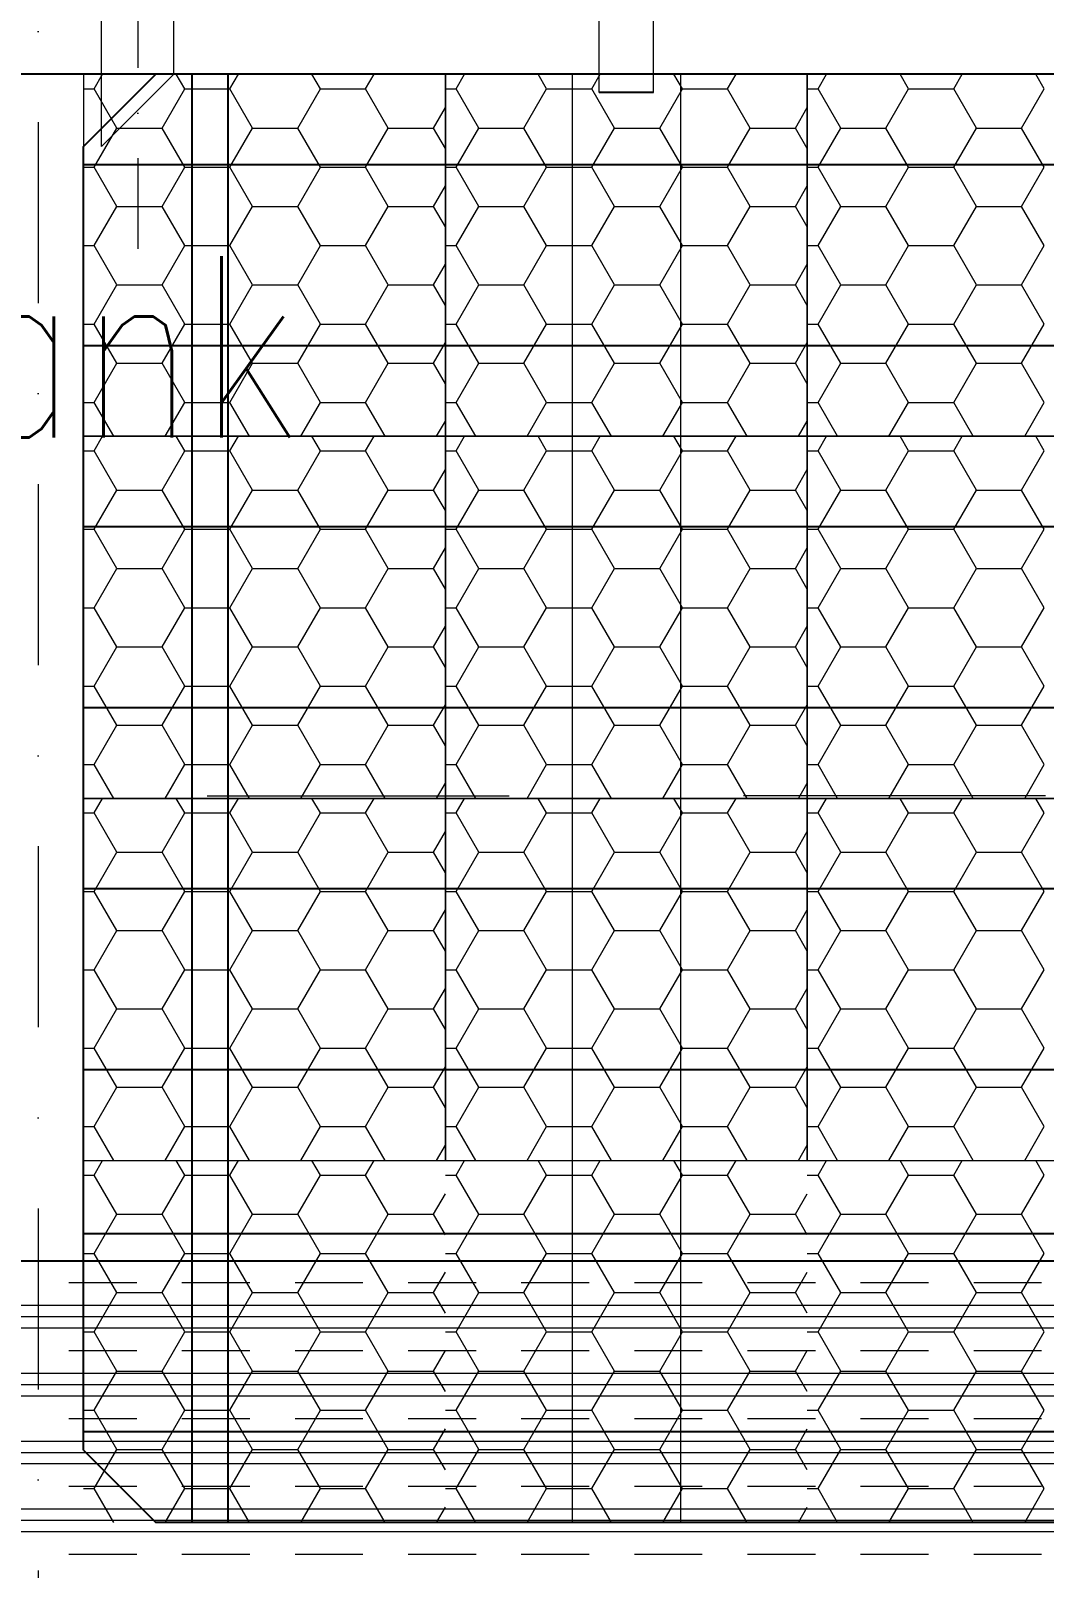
# Model space of a CAD drawing. Extents: x 838828 to 1489448, y 610351 to 848160.
# Drawn here: x 969502 to 972302, y 726034 to 730281 of the extents above; entities that cross this region are included whole.
import ezdxf

# ---------------------------------------------------------------- set-up
doc = ezdxf.new("R2010")
doc.units = 0
doc.header["$LTSCALE"] = 1000
doc.header["$MEASUREMENT"] = 0
doc.linetypes.add('DASHDOT', pattern=[1, 0.5, -0.25, 0, -0.25])
doc.layers.get('0').update_dxf_attribs({"linetype": 'CONTINUOUS', "lineweight": 13})
doc.layers.add('HATCH', color=8, linetype='CONTINUOUS', lineweight=13)
doc.layers.add('标注', color=8, linetype='CONTINUOUS', lineweight=13)
doc.layers.add('水构筑物', color=7, linetype='CONTINUOUS')
doc.styles.get("Standard").update_dxf_attribs({"font": 'ROMANS.SHX', "width": 1.2, "bigfont": 'gbcbig.shx'})

msp = doc.modelspace()

# ---------------------------------------------------------------- linework, layer by layer
at = {"layer": 'HATCH'}
for p, q in [((970647.4, 730160.8), (969647.4, 730160.8)), ((969647.4, 730160.8), (969647.4, 729160.8)), ((969647.4, 730120.4), (969677.2, 730120.4)), ((969677.2, 730120.4), (969700.5, 730160.8)), ((969739.7, 730012.1), (969677.2, 730120.4)), ((969864.7, 730012.2), (969927.2, 730120.4)), ((969927.2, 730120.4), (969903.9, 730160.8)), ((969927.2, 730120.4), (970052.2, 730120.4)), ((970052.2, 730120.4), (970075.5, 730160.8)), ((970114.7, 730012.1), (970052.2, 730120.4)), ((970239.7, 730012.2), (970302.2, 730120.4)), ((970302.2, 730120.4), (970278.9, 730160.8)), ((970302.2, 730120.4), (970427.2, 730120.4)), ((970427.2, 730120.4), (970450.5, 730160.8)), ((970489.7, 730012.1), (970427.2, 730120.4)), ((971647.4, 730160.8), (970647.4, 730160.8)), ((970647.4, 730160.8), (970647.4, 729160.8)), ((970647.4, 729160.8), (970647.4, 730160.8)), ((970647.4, 730120.4), (970677.2, 730120.4)), ((970677.2, 730120.4), (970700.5, 730160.8)), ((970739.7, 730012.1), (970677.2, 730120.4)), ((970864.7, 730012.2), (970927.2, 730120.4)), ((970927.2, 730120.4), (970903.9, 730160.8)), ((970927.2, 730120.4), (971052.2, 730120.4)), ((971052.2, 730120.4), (971075.5, 730160.8)), ((971114.7, 730012.1), (971052.2, 730120.4)), ((971239.7, 730012.2), (971302.2, 730120.4)), ((971302.2, 730120.4), (971278.9, 730160.8)), ((971302.2, 730120.4), (971427.2, 730120.4)), ((971427.2, 730120.4), (971450.5, 730160.8)), ((971489.7, 730012.1), (971427.2, 730120.4)), ((972647.4, 730160.8), (971647.4, 730160.8)), ((971647.4, 730160.8), (971647.4, 729160.8)), ((971647.4, 729160.8), (971647.4, 730160.8)), ((971647.4, 730120.4), (971677.2, 730120.4)), ((971677.2, 730120.4), (971700.5, 730160.8)), ((971739.7, 730012.1), (971677.2, 730120.4)), ((971864.7, 730012.2), (971927.2, 730120.4)), ((971927.2, 730120.4), (971903.9, 730160.8)), ((971927.2, 730120.4), (972052.2, 730120.4)), ((972052.2, 730120.4), (972075.5, 730160.8)), ((972114.7, 730012.1), (972052.2, 730120.4)), ((972239.7, 730012.2), (972302.2, 730120.4)), ((972302.2, 730120.4), (972278.9, 730160.8)), ((970614.7, 730012.2), (970647.4, 730068.9)), ((971614.7, 730012.2), (971647.4, 730068.9)), ((969677.2, 729903.9), (969739.7, 730012.2)), ((969739.7, 730012.1), (969864.7, 730012.1)), ((969927.2, 729903.9), (969864.7, 730012.1)), ((970052.2, 729903.9), (970114.7, 730012.2)), ((970114.7, 730012.1), (970239.7, 730012.1)), ((970302.2, 729903.9), (970239.7, 730012.1)), ((970427.2, 729903.9), (970489.7, 730012.2)), ((970489.7, 730012.1), (970614.7, 730012.1)), ((970647.4, 729955.4), (970614.7, 730012.1)), ((970677.2, 729903.9), (970739.7, 730012.2)), ((970739.7, 730012.1), (970864.7, 730012.1)), ((970927.2, 729903.9), (970864.7, 730012.1)), ((971052.2, 729903.9), (971114.7, 730012.2)), ((971114.7, 730012.1), (971239.7, 730012.1)), ((971302.2, 729903.9), (971239.7, 730012.1)), ((971427.2, 729903.9), (971489.7, 730012.2)), ((971489.7, 730012.1), (971614.7, 730012.1)), ((971647.4, 729955.4), (971614.7, 730012.1)), ((971677.2, 729903.9), (971739.7, 730012.2)), ((971739.7, 730012.1), (971864.7, 730012.1)), ((971927.2, 729903.9), (971864.7, 730012.1)), ((972052.2, 729903.9), (972114.7, 730012.2)), ((972114.7, 730012.1), (972239.7, 730012.1)), ((972302.2, 729903.9), (972239.7, 730012.1)), ((969647.4, 729903.9), (969677.2, 729903.9)), ((969739.7, 729795.6), (969677.2, 729903.9)), ((969864.7, 729795.6), (969927.2, 729903.9)), ((969927.2, 729903.9), (970052.2, 729903.9)), ((970114.7, 729795.6), (970052.2, 729903.9)), ((970239.7, 729795.6), (970302.2, 729903.9)), ((970302.2, 729903.9), (970427.2, 729903.9)), ((970489.7, 729795.6), (970427.2, 729903.9)), ((970647.4, 729903.9), (970677.2, 729903.9)), ((970739.7, 729795.6), (970677.2, 729903.9)), ((970864.7, 729795.6), (970927.2, 729903.9)), ((970927.2, 729903.9), (971052.2, 729903.9)), ((971114.7, 729795.6), (971052.2, 729903.9)), ((971239.7, 729795.6), (971302.2, 729903.9)), ((971302.2, 729903.9), (971427.2, 729903.9)), ((971489.7, 729795.6), (971427.2, 729903.9)), ((971647.4, 729903.9), (971677.2, 729903.9)), ((971739.7, 729795.6), (971677.2, 729903.9)), ((971864.7, 729795.6), (971927.2, 729903.9)), ((971927.2, 729903.9), (972052.2, 729903.9)), ((972114.7, 729795.6), (972052.2, 729903.9)), ((972239.7, 729795.6), (972302.2, 729903.9)), ((970614.7, 729795.6), (970647.4, 729852.4)), ((971614.7, 729795.6), (971647.4, 729852.4)), ((969677.2, 729687.4), (969739.7, 729795.6)), ((969739.7, 729795.6), (969864.7, 729795.6)), ((969927.2, 729687.4), (969864.7, 729795.6)), ((970052.2, 729687.4), (970114.7, 729795.6)), ((970114.7, 729795.6), (970239.7, 729795.6)), ((970302.2, 729687.4), (970239.7, 729795.6)), ((970427.2, 729687.4), (970489.7, 729795.6)), ((970489.7, 729795.6), (970614.7, 729795.6)), ((970647.4, 729738.9), (970614.7, 729795.6)), ((970677.2, 729687.4), (970739.7, 729795.6)), ((970739.7, 729795.6), (970864.7, 729795.6)), ((970927.2, 729687.4), (970864.7, 729795.6)), ((971052.2, 729687.4), (971114.7, 729795.6)), ((971114.7, 729795.6), (971239.7, 729795.6)), ((971302.2, 729687.4), (971239.7, 729795.6)), ((971427.2, 729687.4), (971489.7, 729795.6)), ((971489.7, 729795.6), (971614.7, 729795.6)), ((971647.4, 729738.9), (971614.7, 729795.6)), ((971677.2, 729687.4), (971739.7, 729795.6)), ((971739.7, 729795.6), (971864.7, 729795.6)), ((971927.2, 729687.4), (971864.7, 729795.6)), ((972052.2, 729687.4), (972114.7, 729795.6)), ((972114.7, 729795.6), (972239.7, 729795.6)), ((972302.2, 729687.4), (972239.7, 729795.6)), ((969647.4, 729687.4), (969677.2, 729687.4)), ((969739.7, 729579.1), (969677.2, 729687.4)), ((969864.7, 729579.1), (969927.2, 729687.4)), ((969927.2, 729687.4), (970052.2, 729687.4)), ((970114.7, 729579.1), (970052.2, 729687.4)), ((970239.7, 729579.1), (970302.2, 729687.4)), ((970302.2, 729687.4), (970427.2, 729687.4)), ((970489.7, 729579.1), (970427.2, 729687.4)), ((970647.4, 729687.4), (970677.2, 729687.4)), ((970739.7, 729579.1), (970677.2, 729687.4)), ((970864.7, 729579.1), (970927.2, 729687.4)), ((970927.2, 729687.4), (971052.2, 729687.4)), ((971114.7, 729579.1), (971052.2, 729687.4)), ((971239.7, 729579.1), (971302.2, 729687.4)), ((971302.2, 729687.4), (971427.2, 729687.4)), ((971489.7, 729579.1), (971427.2, 729687.4)), ((971647.4, 729687.4), (971677.2, 729687.4)), ((971739.7, 729579.1), (971677.2, 729687.4)), ((971864.7, 729579.1), (971927.2, 729687.4)), ((971927.2, 729687.4), (972052.2, 729687.4)), ((972114.7, 729579.1), (972052.2, 729687.4)), ((972239.7, 729579.1), (972302.2, 729687.4)), ((970614.7, 729579.1), (970647.4, 729635.9)), ((971614.7, 729579.1), (971647.4, 729635.9)), ((969677.2, 729470.9), (969739.7, 729579.1)), ((969739.7, 729579.1), (969864.7, 729579.1)), ((969927.2, 729470.9), (969864.7, 729579.1)), ((970052.2, 729470.9), (970114.7, 729579.1)), ((970114.7, 729579.1), (970239.7, 729579.1)), ((970302.2, 729470.9), (970239.7, 729579.1)), ((970427.2, 729470.9), (970489.7, 729579.1)), ((970489.7, 729579.1), (970614.7, 729579.1)), ((970647.4, 729522.4), (970614.7, 729579.1)), ((970677.2, 729470.9), (970739.7, 729579.1)), ((970739.7, 729579.1), (970864.7, 729579.1)), ((970927.2, 729470.9), (970864.7, 729579.1)), ((971052.2, 729470.9), (971114.7, 729579.1)), ((971114.7, 729579.1), (971239.7, 729579.1)), ((971302.2, 729470.9), (971239.7, 729579.1)), ((971427.2, 729470.9), (971489.7, 729579.1)), ((971489.7, 729579.1), (971614.7, 729579.1)), ((971647.4, 729522.4), (971614.7, 729579.1)), ((971677.2, 729470.9), (971739.7, 729579.1)), ((971739.7, 729579.1), (971864.7, 729579.1)), ((971927.2, 729470.9), (971864.7, 729579.1)), ((972052.2, 729470.9), (972114.7, 729579.1)), ((972114.7, 729579.1), (972239.7, 729579.1)), ((972302.2, 729470.9), (972239.7, 729579.1)), ((969647.4, 729470.9), (969677.2, 729470.9)), ((969739.7, 729362.6), (969677.2, 729470.9)), ((969864.7, 729362.6), (969927.2, 729470.9)), ((969927.2, 729470.9), (970052.2, 729470.9)), ((970114.7, 729362.6), (970052.2, 729470.9)), ((970239.7, 729362.6), (970302.2, 729470.9)), ((970302.2, 729470.9), (970427.2, 729470.9)), ((970489.7, 729362.6), (970427.2, 729470.9)), ((970647.4, 729470.9), (970677.2, 729470.9)), ((970739.7, 729362.6), (970677.2, 729470.9)), ((970864.7, 729362.6), (970927.2, 729470.9)), ((970927.2, 729470.9), (971052.2, 729470.9)), ((971114.7, 729362.6), (971052.2, 729470.9)), ((971239.7, 729362.6), (971302.2, 729470.9)), ((971302.2, 729470.9), (971427.2, 729470.9)), ((971489.7, 729362.6), (971427.2, 729470.9)), ((971647.4, 729470.9), (971677.2, 729470.9)), ((971739.7, 729362.6), (971677.2, 729470.9)), ((971864.7, 729362.6), (971927.2, 729470.9)), ((971927.2, 729470.9), (972052.2, 729470.9)), ((972114.7, 729362.6), (972052.2, 729470.9)), ((972239.7, 729362.6), (972302.2, 729470.9)), ((970614.7, 729362.6), (970647.4, 729419.4)), ((971614.7, 729362.6), (971647.4, 729419.4)), ((969677.2, 729254.4), (969739.7, 729362.6)), ((969739.7, 729362.6), (969864.7, 729362.6)), ((969927.2, 729254.4), (969864.7, 729362.6)), ((970052.2, 729254.4), (970114.7, 729362.6)), ((970114.7, 729362.6), (970239.7, 729362.6)), ((970302.2, 729254.4), (970239.7, 729362.6)), ((970427.2, 729254.4), (970489.7, 729362.6)), ((970489.7, 729362.6), (970614.7, 729362.6)), ((970647.4, 729305.9), (970614.7, 729362.6)), ((970677.2, 729254.4), (970739.7, 729362.6)), ((970739.7, 729362.6), (970864.7, 729362.6)), ((970927.2, 729254.4), (970864.7, 729362.6)), ((971052.2, 729254.4), (971114.7, 729362.6)), ((971114.7, 729362.6), (971239.7, 729362.6)), ((971302.2, 729254.4), (971239.7, 729362.6)), ((971427.2, 729254.4), (971489.7, 729362.6)), ((971489.7, 729362.6), (971614.7, 729362.6)), ((971647.4, 729305.9), (971614.7, 729362.6)), ((971677.2, 729254.4), (971739.7, 729362.6)), ((971739.7, 729362.6), (971864.7, 729362.6)), ((971927.2, 729254.4), (971864.7, 729362.6)), ((972052.2, 729254.4), (972114.7, 729362.6)), ((972114.7, 729362.6), (972239.7, 729362.6)), ((972302.2, 729254.4), (972239.7, 729362.6)), ((969647.4, 729254.4), (969677.2, 729254.4)), ((969731.2, 729160.8), (969677.2, 729254.4)), ((969873.1, 729160.8), (969927.2, 729254.4)), ((969927.2, 729254.4), (970052.2, 729254.4)), ((970106.2, 729160.8), (970052.2, 729254.4)), ((970248.1, 729160.8), (970302.2, 729254.4)), ((970302.2, 729254.4), (970427.2, 729254.4)), ((970481.2, 729160.8), (970427.2, 729254.4)), ((970647.4, 729254.4), (970677.2, 729254.4)), ((970731.2, 729160.8), (970677.2, 729254.4)), ((970873.1, 729160.8), (970927.2, 729254.4)), ((970927.2, 729254.4), (971052.2, 729254.4)), ((971106.2, 729160.8), (971052.2, 729254.4)), ((971248.1, 729160.8), (971302.2, 729254.4)), ((971302.2, 729254.4), (971427.2, 729254.4)), ((971481.2, 729160.8), (971427.2, 729254.4)), ((971647.4, 729254.4), (971677.2, 729254.4)), ((971731.2, 729160.8), (971677.2, 729254.4)), ((971873.1, 729160.8), (971927.2, 729254.4)), ((971927.2, 729254.4), (972052.2, 729254.4)), ((972106.2, 729160.8), (972052.2, 729254.4)), ((972248.1, 729160.8), (972302.2, 729254.4)), ((970623.1, 729160.8), (970647.4, 729202.9)), ((971623.1, 729160.8), (971647.4, 729202.9)), ((970647.4, 729160.8), (969647.4, 729160.8)), ((969647.4, 729160.8), (969647.4, 728160.8)), ((969647.4, 729160.8), (970647.4, 729160.8)), ((969677.2, 729120.4), (969700.5, 729160.8)), ((969927.2, 729120.4), (969903.9, 729160.8)), ((970052.2, 729120.4), (970075.5, 729160.8)), ((970302.2, 729120.4), (970278.9, 729160.8)), ((970427.2, 729120.4), (970450.5, 729160.8)), ((971647.4, 729160.8), (970647.4, 729160.8)), ((970647.4, 729160.8), (970647.4, 728160.8)), ((970647.4, 729160.8), (971647.4, 729160.8)), ((970647.4, 728160.8), (970647.4, 729160.8)), ((970677.2, 729120.4), (970700.5, 729160.8)), ((970927.2, 729120.4), (970903.9, 729160.8)), ((971052.2, 729120.4), (971075.5, 729160.8)), ((971302.2, 729120.4), (971278.9, 729160.8)), ((971427.2, 729120.4), (971450.5, 729160.8)), ((972647.4, 729160.8), (971647.4, 729160.8)), ((971647.4, 729160.8), (971647.4, 728160.8)), ((971647.4, 729160.8), (972647.4, 729160.8)), ((971647.4, 728160.8), (971647.4, 729160.8)), ((971677.2, 729120.4), (971700.5, 729160.8)), ((971927.2, 729120.4), (971903.9, 729160.8)), ((972052.2, 729120.4), (972075.5, 729160.8)), ((972302.2, 729120.4), (972278.9, 729160.8)), ((969647.4, 729120.4), (969677.2, 729120.4)), ((969739.7, 729012.1), (969677.2, 729120.4)), ((969864.7, 729012.2), (969927.2, 729120.4)), ((969927.2, 729120.4), (970052.2, 729120.4)), ((970114.7, 729012.1), (970052.2, 729120.4)), ((970239.7, 729012.2), (970302.2, 729120.4)), ((970302.2, 729120.4), (970427.2, 729120.4)), ((970489.7, 729012.1), (970427.2, 729120.4)), ((970647.4, 729120.4), (970677.2, 729120.4)), ((970739.7, 729012.1), (970677.2, 729120.4)), ((970864.7, 729012.2), (970927.2, 729120.4)), ((970927.2, 729120.4), (971052.2, 729120.4)), ((971114.7, 729012.1), (971052.2, 729120.4)), ((971239.7, 729012.2), (971302.2, 729120.4)), ((971302.2, 729120.4), (971427.2, 729120.4)), ((971489.7, 729012.1), (971427.2, 729120.4)), ((971647.4, 729120.4), (971677.2, 729120.4)), ((971739.7, 729012.1), (971677.2, 729120.4)), ((971864.7, 729012.2), (971927.2, 729120.4)), ((971927.2, 729120.4), (972052.2, 729120.4)), ((972114.7, 729012.1), (972052.2, 729120.4)), ((972239.7, 729012.2), (972302.2, 729120.4)), ((970614.7, 729012.2), (970647.4, 729068.9)), ((971614.7, 729012.2), (971647.4, 729068.9)), ((969677.2, 728903.9), (969739.7, 729012.2)), ((969739.7, 729012.1), (969864.7, 729012.1)), ((969927.2, 728903.9), (969864.7, 729012.1)), ((970052.2, 728903.9), (970114.7, 729012.2)), ((970114.7, 729012.1), (970239.7, 729012.1)), ((970302.2, 728903.9), (970239.7, 729012.1)), ((970427.2, 728903.9), (970489.7, 729012.2)), ((970489.7, 729012.1), (970614.7, 729012.1)), ((970647.4, 728955.4), (970614.7, 729012.1)), ((970677.2, 728903.9), (970739.7, 729012.2)), ((970739.7, 729012.1), (970864.7, 729012.1)), ((970927.2, 728903.9), (970864.7, 729012.1)), ((971052.2, 728903.9), (971114.7, 729012.2)), ((971114.7, 729012.1), (971239.7, 729012.1)), ((971302.2, 728903.9), (971239.7, 729012.1)), ((971427.2, 728903.9), (971489.7, 729012.2)), ((971489.7, 729012.1), (971614.7, 729012.1)), ((971647.4, 728955.4), (971614.7, 729012.1)), ((971677.2, 728903.9), (971739.7, 729012.2)), ((971739.7, 729012.1), (971864.7, 729012.1)), ((971927.2, 728903.9), (971864.7, 729012.1)), ((972052.2, 728903.9), (972114.7, 729012.2)), ((972114.7, 729012.1), (972239.7, 729012.1)), ((972302.2, 728903.9), (972239.7, 729012.1)), ((969647.4, 728903.9), (969677.2, 728903.9)), ((969739.7, 728795.6), (969677.2, 728903.9)), ((969864.7, 728795.6), (969927.2, 728903.9)), ((969927.2, 728903.9), (970052.2, 728903.9)), ((970114.7, 728795.6), (970052.2, 728903.9)), ((970239.7, 728795.6), (970302.2, 728903.9)), ((970302.2, 728903.9), (970427.2, 728903.9)), ((970489.7, 728795.6), (970427.2, 728903.9)), ((970647.4, 728903.9), (970677.2, 728903.9)), ((970739.7, 728795.6), (970677.2, 728903.9)), ((970864.7, 728795.6), (970927.2, 728903.9)), ((970927.2, 728903.9), (971052.2, 728903.9)), ((971114.7, 728795.6), (971052.2, 728903.9)), ((971239.7, 728795.6), (971302.2, 728903.9)), ((971302.2, 728903.9), (971427.2, 728903.9)), ((971489.7, 728795.6), (971427.2, 728903.9)), ((971647.4, 728903.9), (971677.2, 728903.9)), ((971739.7, 728795.6), (971677.2, 728903.9)), ((971864.7, 728795.6), (971927.2, 728903.9)), ((971927.2, 728903.9), (972052.2, 728903.9)), ((972114.7, 728795.6), (972052.2, 728903.9)), ((972239.7, 728795.6), (972302.2, 728903.9)), ((970614.7, 728795.6), (970647.4, 728852.4)), ((971614.7, 728795.6), (971647.4, 728852.4)), ((969677.2, 728687.4), (969739.7, 728795.6)), ((969739.7, 728795.6), (969864.7, 728795.6)), ((969927.2, 728687.4), (969864.7, 728795.6)), ((970052.2, 728687.4), (970114.7, 728795.6)), ((970114.7, 728795.6), (970239.7, 728795.6)), ((970302.2, 728687.4), (970239.7, 728795.6)), ((970427.2, 728687.4), (970489.7, 728795.6)), ((970489.7, 728795.6), (970614.7, 728795.6)), ((970647.4, 728738.9), (970614.7, 728795.6)), ((970677.2, 728687.4), (970739.7, 728795.6)), ((970739.7, 728795.6), (970864.7, 728795.6)), ((970927.2, 728687.4), (970864.7, 728795.6)), ((971052.2, 728687.4), (971114.7, 728795.6)), ((971114.7, 728795.6), (971239.7, 728795.6)), ((971302.2, 728687.4), (971239.7, 728795.6)), ((971427.2, 728687.4), (971489.7, 728795.6)), ((971489.7, 728795.6), (971614.7, 728795.6)), ((971647.4, 728738.9), (971614.7, 728795.6)), ((971677.2, 728687.4), (971739.7, 728795.6)), ((971739.7, 728795.6), (971864.7, 728795.6)), ((971927.2, 728687.4), (971864.7, 728795.6)), ((972052.2, 728687.4), (972114.7, 728795.6)), ((972114.7, 728795.6), (972239.7, 728795.6)), ((972302.2, 728687.4), (972239.7, 728795.6)), ((969647.4, 728687.4), (969677.2, 728687.4)), ((969739.7, 728579.1), (969677.2, 728687.4)), ((969864.7, 728579.1), (969927.2, 728687.4)), ((969927.2, 728687.4), (970052.2, 728687.4)), ((970114.7, 728579.1), (970052.2, 728687.4)), ((970239.7, 728579.1), (970302.2, 728687.4)), ((970302.2, 728687.4), (970427.2, 728687.4)), ((970489.7, 728579.1), (970427.2, 728687.4)), ((970647.4, 728687.4), (970677.2, 728687.4)), ((970739.7, 728579.1), (970677.2, 728687.4)), ((970864.7, 728579.1), (970927.2, 728687.4)), ((970927.2, 728687.4), (971052.2, 728687.4)), ((971114.7, 728579.1), (971052.2, 728687.4)), ((971239.7, 728579.1), (971302.2, 728687.4)), ((971302.2, 728687.4), (971427.2, 728687.4)), ((971489.7, 728579.1), (971427.2, 728687.4)), ((971647.4, 728687.4), (971677.2, 728687.4)), ((971739.7, 728579.1), (971677.2, 728687.4)), ((971864.7, 728579.1), (971927.2, 728687.4)), ((971927.2, 728687.4), (972052.2, 728687.4)), ((972114.7, 728579.1), (972052.2, 728687.4)), ((972239.7, 728579.1), (972302.2, 728687.4)), ((970614.7, 728579.1), (970647.4, 728635.9)), ((971614.7, 728579.1), (971647.4, 728635.9)), ((969677.2, 728470.9), (969739.7, 728579.1)), ((969739.7, 728579.1), (969864.7, 728579.1)), ((969927.2, 728470.9), (969864.7, 728579.1)), ((970052.2, 728470.9), (970114.7, 728579.1)), ((970114.7, 728579.1), (970239.7, 728579.1)), ((970302.2, 728470.9), (970239.7, 728579.1)), ((970427.2, 728470.9), (970489.7, 728579.1)), ((970489.7, 728579.1), (970614.7, 728579.1)), ((970647.4, 728522.4), (970614.7, 728579.1)), ((970677.2, 728470.9), (970739.7, 728579.1)), ((970739.7, 728579.1), (970864.7, 728579.1)), ((970927.2, 728470.9), (970864.7, 728579.1)), ((971052.2, 728470.9), (971114.7, 728579.1)), ((971114.7, 728579.1), (971239.7, 728579.1)), ((971302.2, 728470.9), (971239.7, 728579.1)), ((971427.2, 728470.9), (971489.7, 728579.1)), ((971489.7, 728579.1), (971614.7, 728579.1)), ((971647.4, 728522.4), (971614.7, 728579.1)), ((971677.2, 728470.9), (971739.7, 728579.1)), ((971739.7, 728579.1), (971864.7, 728579.1)), ((971927.2, 728470.9), (971864.7, 728579.1)), ((972052.2, 728470.9), (972114.7, 728579.1)), ((972114.7, 728579.1), (972239.7, 728579.1)), ((972302.2, 728470.9), (972239.7, 728579.1)), ((969647.4, 728470.9), (969677.2, 728470.9)), ((969739.7, 728362.6), (969677.2, 728470.9)), ((969864.7, 728362.6), (969927.2, 728470.9)), ((969927.2, 728470.9), (970052.2, 728470.9)), ((970114.7, 728362.6), (970052.2, 728470.9)), ((970239.7, 728362.6), (970302.2, 728470.9)), ((970302.2, 728470.9), (970427.2, 728470.9)), ((970489.7, 728362.6), (970427.2, 728470.9)), ((970647.4, 728470.9), (970677.2, 728470.9)), ((970739.7, 728362.6), (970677.2, 728470.9)), ((970864.7, 728362.6), (970927.2, 728470.9)), ((970927.2, 728470.9), (971052.2, 728470.9)), ((971114.7, 728362.6), (971052.2, 728470.9)), ((971239.7, 728362.6), (971302.2, 728470.9)), ((971302.2, 728470.9), (971427.2, 728470.9)), ((971489.7, 728362.6), (971427.2, 728470.9)), ((971647.4, 728470.9), (971677.2, 728470.9)), ((971739.7, 728362.6), (971677.2, 728470.9)), ((971864.7, 728362.6), (971927.2, 728470.9)), ((971927.2, 728470.9), (972052.2, 728470.9)), ((972114.7, 728362.6), (972052.2, 728470.9)), ((972239.7, 728362.6), (972302.2, 728470.9)), ((970614.7, 728362.6), (970647.4, 728419.4)), ((971614.7, 728362.6), (971647.4, 728419.4)), ((969677.2, 728254.4), (969739.7, 728362.6)), ((969739.7, 728362.6), (969864.7, 728362.6)), ((969927.2, 728254.4), (969864.7, 728362.6)), ((970052.2, 728254.4), (970114.7, 728362.6)), ((970114.7, 728362.6), (970239.7, 728362.6)), ((970302.2, 728254.4), (970239.7, 728362.6)), ((970427.2, 728254.4), (970489.7, 728362.6)), ((970489.7, 728362.6), (970614.7, 728362.6)), ((970647.4, 728305.9), (970614.7, 728362.6)), ((970677.2, 728254.4), (970739.7, 728362.6)), ((970739.7, 728362.6), (970864.7, 728362.6)), ((970927.2, 728254.4), (970864.7, 728362.6)), ((971052.2, 728254.4), (971114.7, 728362.6)), ((971114.7, 728362.6), (971239.7, 728362.6)), ((971302.2, 728254.4), (971239.7, 728362.6)), ((971427.2, 728254.4), (971489.7, 728362.6)), ((971489.7, 728362.6), (971614.7, 728362.6)), ((971647.4, 728305.9), (971614.7, 728362.6)), ((971677.2, 728254.4), (971739.7, 728362.6)), ((971739.7, 728362.6), (971864.7, 728362.6)), ((971927.2, 728254.4), (971864.7, 728362.6)), ((972052.2, 728254.4), (972114.7, 728362.6)), ((972114.7, 728362.6), (972239.7, 728362.6)), ((972302.2, 728254.4), (972239.7, 728362.6)), ((969647.4, 728254.4), (969677.2, 728254.4)), ((969731.2, 728160.8), (969677.2, 728254.4)), ((969873.1, 728160.8), (969927.2, 728254.4)), ((969927.2, 728254.4), (970052.2, 728254.4)), ((970106.2, 728160.8), (970052.2, 728254.4)), ((970248.1, 728160.8), (970302.2, 728254.4)), ((970302.2, 728254.4), (970427.2, 728254.4)), ((970481.2, 728160.8), (970427.2, 728254.4)), ((970647.4, 728254.4), (970677.2, 728254.4)), ((970731.2, 728160.8), (970677.2, 728254.4)), ((970873.1, 728160.8), (970927.2, 728254.4)), ((970927.2, 728254.4), (971052.2, 728254.4)), ((971106.2, 728160.8), (971052.2, 728254.4)), ((971248.1, 728160.8), (971302.2, 728254.4)), ((971302.2, 728254.4), (971427.2, 728254.4)), ((971481.2, 728160.8), (971427.2, 728254.4)), ((971647.4, 728254.4), (971677.2, 728254.4)), ((971731.2, 728160.8), (971677.2, 728254.4)), ((971873.1, 728160.8), (971927.2, 728254.4)), ((971927.2, 728254.4), (972052.2, 728254.4)), ((972106.2, 728160.8), (972052.2, 728254.4)), ((972248.1, 728160.8), (972302.2, 728254.4)), ((970623.1, 728160.8), (970647.4, 728202.9)), ((971623.1, 728160.8), (971647.4, 728202.9)), ((970647.4, 728160.8), (969647.4, 728160.8)), ((969647.4, 728160.8), (969647.4, 727160.8)), ((969647.4, 728160.8), (970647.4, 728160.8)), ((969677.2, 728120.4), (969700.5, 728160.8)), ((969927.2, 728120.4), (969903.9, 728160.8)), ((970052.2, 728120.4), (970075.5, 728160.8)), ((970302.2, 728120.4), (970278.9, 728160.8)), ((970427.2, 728120.4), (970450.5, 728160.8)), ((971647.4, 728160.8), (970647.4, 728160.8)), ((970647.4, 728160.8), (970647.4, 727160.8)), ((970647.4, 728160.8), (971647.4, 728160.8)), ((970647.4, 727160.8), (970647.4, 728160.8)), ((970677.2, 728120.4), (970700.5, 728160.8)), ((970927.2, 728120.4), (970903.9, 728160.8)), ((971052.2, 728120.4), (971075.5, 728160.8)), ((971302.2, 728120.4), (971278.9, 728160.8)), ((971427.2, 728120.4), (971450.5, 728160.8)), ((972647.4, 728160.8), (971647.4, 728160.8)), ((971647.4, 728160.8), (971647.4, 727160.8)), ((971647.4, 728160.8), (972647.4, 728160.8)), ((971647.4, 727160.8), (971647.4, 728160.8)), ((971677.2, 728120.4), (971700.5, 728160.8)), ((971927.2, 728120.4), (971903.9, 728160.8)), ((972052.2, 728120.4), (972075.5, 728160.8)), ((972302.2, 728120.4), (972278.9, 728160.8)), ((969647.4, 728120.4), (969677.2, 728120.4)), ((969739.7, 728012.1), (969677.2, 728120.4)), ((969864.7, 728012.2), (969927.2, 728120.4)), ((969927.2, 728120.4), (970052.2, 728120.4)), ((970114.7, 728012.1), (970052.2, 728120.4)), ((970239.7, 728012.2), (970302.2, 728120.4)), ((970302.2, 728120.4), (970427.2, 728120.4)), ((970489.7, 728012.1), (970427.2, 728120.4)), ((970647.4, 728120.4), (970677.2, 728120.4)), ((970739.7, 728012.1), (970677.2, 728120.4)), ((970864.7, 728012.2), (970927.2, 728120.4)), ((970927.2, 728120.4), (971052.2, 728120.4)), ((971114.7, 728012.1), (971052.2, 728120.4)), ((971239.7, 728012.2), (971302.2, 728120.4)), ((971302.2, 728120.4), (971427.2, 728120.4)), ((971489.7, 728012.1), (971427.2, 728120.4)), ((971647.4, 728120.4), (971677.2, 728120.4)), ((971739.7, 728012.1), (971677.2, 728120.4)), ((971864.7, 728012.2), (971927.2, 728120.4)), ((971927.2, 728120.4), (972052.2, 728120.4)), ((972114.7, 728012.1), (972052.2, 728120.4)), ((972239.7, 728012.2), (972302.2, 728120.4)), ((970614.7, 728012.2), (970647.4, 728068.9)), ((971614.7, 728012.2), (971647.4, 728068.9)), ((969677.2, 727903.9), (969739.7, 728012.2)), ((969739.7, 728012.1), (969864.7, 728012.1)), ((969927.2, 727903.9), (969864.7, 728012.1)), ((970052.2, 727903.9), (970114.7, 728012.2)), ((970114.7, 728012.1), (970239.7, 728012.1)), ((970302.2, 727903.9), (970239.7, 728012.1)), ((970427.2, 727903.9), (970489.7, 728012.2)), ((970489.7, 728012.1), (970614.7, 728012.1)), ((970647.4, 727955.4), (970614.7, 728012.1)), ((970677.2, 727903.9), (970739.7, 728012.2)), ((970739.7, 728012.1), (970864.7, 728012.1)), ((970927.2, 727903.9), (970864.7, 728012.1)), ((971052.2, 727903.9), (971114.7, 728012.2)), ((971114.7, 728012.1), (971239.7, 728012.1)), ((971302.2, 727903.9), (971239.7, 728012.1)), ((971427.2, 727903.9), (971489.7, 728012.2)), ((971489.7, 728012.1), (971614.7, 728012.1)), ((971647.4, 727955.4), (971614.7, 728012.1)), ((971677.2, 727903.9), (971739.7, 728012.2)), ((971739.7, 728012.1), (971864.7, 728012.1)), ((971927.2, 727903.9), (971864.7, 728012.1)), ((972052.2, 727903.9), (972114.7, 728012.2)), ((972114.7, 728012.1), (972239.7, 728012.1)), ((972302.2, 727903.9), (972239.7, 728012.1)), ((969647.4, 727903.9), (969677.2, 727903.9)), ((969739.7, 727795.6), (969677.2, 727903.9)), ((969864.7, 727795.6), (969927.2, 727903.9)), ((969927.2, 727903.9), (970052.2, 727903.9)), ((970114.7, 727795.6), (970052.2, 727903.9)), ((970239.7, 727795.6), (970302.2, 727903.9)), ((970302.2, 727903.9), (970427.2, 727903.9)), ((970489.7, 727795.6), (970427.2, 727903.9)), ((970647.4, 727903.9), (970677.2, 727903.9)), ((970739.7, 727795.6), (970677.2, 727903.9)), ((970864.7, 727795.6), (970927.2, 727903.9)), ((970927.2, 727903.9), (971052.2, 727903.9)), ((971114.7, 727795.6), (971052.2, 727903.9)), ((971239.7, 727795.6), (971302.2, 727903.9)), ((971302.2, 727903.9), (971427.2, 727903.9)), ((971489.7, 727795.6), (971427.2, 727903.9)), ((971647.4, 727903.9), (971677.2, 727903.9)), ((971739.7, 727795.6), (971677.2, 727903.9)), ((971864.7, 727795.6), (971927.2, 727903.9)), ((971927.2, 727903.9), (972052.2, 727903.9)), ((972114.7, 727795.6), (972052.2, 727903.9)), ((972239.7, 727795.6), (972302.2, 727903.9)), ((970614.7, 727795.6), (970647.4, 727852.4)), ((971614.7, 727795.6), (971647.4, 727852.4)), ((969677.2, 727687.4), (969739.7, 727795.6)), ((969739.7, 727795.6), (969864.7, 727795.6)), ((969927.2, 727687.4), (969864.7, 727795.6)), ((970052.2, 727687.4), (970114.7, 727795.6)), ((970114.7, 727795.6), (970239.7, 727795.6)), ((970302.2, 727687.4), (970239.7, 727795.6)), ((970427.2, 727687.4), (970489.7, 727795.6)), ((970489.7, 727795.6), (970614.7, 727795.6)), ((970647.4, 727738.9), (970614.7, 727795.6)), ((970677.2, 727687.4), (970739.7, 727795.6)), ((970739.7, 727795.6), (970864.7, 727795.6)), ((970927.2, 727687.4), (970864.7, 727795.6)), ((971052.2, 727687.4), (971114.7, 727795.6)), ((971114.7, 727795.6), (971239.7, 727795.6)), ((971302.2, 727687.4), (971239.7, 727795.6)), ((971427.2, 727687.4), (971489.7, 727795.6)), ((971489.7, 727795.6), (971614.7, 727795.6)), ((971647.4, 727738.9), (971614.7, 727795.6)), ((971677.2, 727687.4), (971739.7, 727795.6)), ((971739.7, 727795.6), (971864.7, 727795.6)), ((971927.2, 727687.4), (971864.7, 727795.6)), ((972052.2, 727687.4), (972114.7, 727795.6)), ((972114.7, 727795.6), (972239.7, 727795.6)), ((972302.2, 727687.4), (972239.7, 727795.6)), ((969647.4, 727687.4), (969677.2, 727687.4)), ((969739.7, 727579.1), (969677.2, 727687.4)), ((969864.7, 727579.1), (969927.2, 727687.4)), ((969927.2, 727687.4), (970052.2, 727687.4)), ((970114.7, 727579.1), (970052.2, 727687.4)), ((970239.7, 727579.1), (970302.2, 727687.4)), ((970302.2, 727687.4), (970427.2, 727687.4)), ((970489.7, 727579.1), (970427.2, 727687.4)), ((970647.4, 727687.4), (970677.2, 727687.4)), ((970739.7, 727579.1), (970677.2, 727687.4)), ((970864.7, 727579.1), (970927.2, 727687.4)), ((970927.2, 727687.4), (971052.2, 727687.4)), ((971114.7, 727579.1), (971052.2, 727687.4)), ((971239.7, 727579.1), (971302.2, 727687.4)), ((971302.2, 727687.4), (971427.2, 727687.4)), ((971489.7, 727579.1), (971427.2, 727687.4)), ((971647.4, 727687.4), (971677.2, 727687.4)), ((971739.7, 727579.1), (971677.2, 727687.4)), ((971864.7, 727579.1), (971927.2, 727687.4)), ((971927.2, 727687.4), (972052.2, 727687.4)), ((972114.7, 727579.1), (972052.2, 727687.4)), ((972239.7, 727579.1), (972302.2, 727687.4)), ((970614.7, 727579.1), (970647.4, 727635.9)), ((971614.7, 727579.1), (971647.4, 727635.9)), ((969677.2, 727470.9), (969739.7, 727579.1)), ((969739.7, 727579.1), (969864.7, 727579.1)), ((969927.2, 727470.9), (969864.7, 727579.1)), ((970052.2, 727470.9), (970114.7, 727579.1)), ((970114.7, 727579.1), (970239.7, 727579.1)), ((970302.2, 727470.9), (970239.7, 727579.1)), ((970427.2, 727470.9), (970489.7, 727579.1)), ((970489.7, 727579.1), (970614.7, 727579.1)), ((970647.4, 727522.4), (970614.7, 727579.1)), ((970677.2, 727470.9), (970739.7, 727579.1)), ((970739.7, 727579.1), (970864.7, 727579.1)), ((970927.2, 727470.9), (970864.7, 727579.1)), ((971052.2, 727470.9), (971114.7, 727579.1)), ((971114.7, 727579.1), (971239.7, 727579.1)), ((971302.2, 727470.9), (971239.7, 727579.1)), ((971427.2, 727470.9), (971489.7, 727579.1)), ((971489.7, 727579.1), (971614.7, 727579.1)), ((971647.4, 727522.4), (971614.7, 727579.1)), ((971677.2, 727470.9), (971739.7, 727579.1)), ((971739.7, 727579.1), (971864.7, 727579.1)), ((971927.2, 727470.9), (971864.7, 727579.1)), ((972052.2, 727470.9), (972114.7, 727579.1)), ((972114.7, 727579.1), (972239.7, 727579.1)), ((972302.2, 727470.9), (972239.7, 727579.1)), ((969647.4, 727470.9), (969677.2, 727470.9)), ((969739.7, 727362.6), (969677.2, 727470.9)), ((969864.7, 727362.6), (969927.2, 727470.9)), ((969927.2, 727470.9), (970052.2, 727470.9)), ((970114.7, 727362.6), (970052.2, 727470.9)), ((970239.7, 727362.6), (970302.2, 727470.9)), ((970302.2, 727470.9), (970427.2, 727470.9)), ((970489.7, 727362.6), (970427.2, 727470.9)), ((970647.4, 727470.9), (970677.2, 727470.9)), ((970739.7, 727362.6), (970677.2, 727470.9)), ((970864.7, 727362.6), (970927.2, 727470.9)), ((970927.2, 727470.9), (971052.2, 727470.9)), ((971114.7, 727362.6), (971052.2, 727470.9)), ((971239.7, 727362.6), (971302.2, 727470.9)), ((971302.2, 727470.9), (971427.2, 727470.9)), ((971489.7, 727362.6), (971427.2, 727470.9)), ((971647.4, 727470.9), (971677.2, 727470.9)), ((971739.7, 727362.6), (971677.2, 727470.9)), ((971864.7, 727362.6), (971927.2, 727470.9)), ((971927.2, 727470.9), (972052.2, 727470.9)), ((972114.7, 727362.6), (972052.2, 727470.9)), ((972239.7, 727362.6), (972302.2, 727470.9)), ((970614.7, 727362.6), (970647.4, 727419.4)), ((971614.7, 727362.6), (971647.4, 727419.4)), ((969677.2, 727254.4), (969739.7, 727362.6)), ((969739.7, 727362.6), (969864.7, 727362.6)), ((969927.2, 727254.4), (969864.7, 727362.6)), ((970052.2, 727254.4), (970114.7, 727362.6)), ((970114.7, 727362.6), (970239.7, 727362.6)), ((970302.2, 727254.4), (970239.7, 727362.6)), ((970427.2, 727254.4), (970489.7, 727362.6)), ((970489.7, 727362.6), (970614.7, 727362.6)), ((970647.4, 727305.9), (970614.7, 727362.6)), ((970677.2, 727254.4), (970739.7, 727362.6)), ((970739.7, 727362.6), (970864.7, 727362.6)), ((970927.2, 727254.4), (970864.7, 727362.6)), ((971052.2, 727254.4), (971114.7, 727362.6)), ((971114.7, 727362.6), (971239.7, 727362.6)), ((971302.2, 727254.4), (971239.7, 727362.6)), ((971427.2, 727254.4), (971489.7, 727362.6)), ((971489.7, 727362.6), (971614.7, 727362.6)), ((971647.4, 727305.9), (971614.7, 727362.6)), ((971677.2, 727254.4), (971739.7, 727362.6)), ((971739.7, 727362.6), (971864.7, 727362.6)), ((971927.2, 727254.4), (971864.7, 727362.6)), ((972052.2, 727254.4), (972114.7, 727362.6)), ((972114.7, 727362.6), (972239.7, 727362.6)), ((972302.2, 727254.4), (972239.7, 727362.6)), ((969647.4, 727254.4), (969677.2, 727254.4)), ((969731.2, 727160.8), (969677.2, 727254.4)), ((969873.1, 727160.8), (969927.2, 727254.4)), ((969927.2, 727254.4), (970052.2, 727254.4)), ((970106.2, 727160.8), (970052.2, 727254.4)), ((970248.1, 727160.8), (970302.2, 727254.4)), ((970302.2, 727254.4), (970427.2, 727254.4)), ((970481.2, 727160.8), (970427.2, 727254.4)), ((970647.4, 727254.4), (970677.2, 727254.4)), ((970731.2, 727160.8), (970677.2, 727254.4)), ((970873.1, 727160.8), (970927.2, 727254.4)), ((970927.2, 727254.4), (971052.2, 727254.4)), ((971106.2, 727160.8), (971052.2, 727254.4)), ((971248.1, 727160.8), (971302.2, 727254.4)), ((971302.2, 727254.4), (971427.2, 727254.4)), ((971481.2, 727160.8), (971427.2, 727254.4)), ((971647.4, 727254.4), (971677.2, 727254.4)), ((971731.2, 727160.8), (971677.2, 727254.4)), ((971873.1, 727160.8), (971927.2, 727254.4)), ((971927.2, 727254.4), (972052.2, 727254.4)), ((972106.2, 727160.8), (972052.2, 727254.4)), ((972248.1, 727160.8), (972302.2, 727254.4)), ((970623.1, 727160.8), (970647.4, 727202.9)), ((971623.1, 727160.8), (971647.4, 727202.9)), ((969647.4, 727160.8), (970647.4, 727160.8)), ((969677.2, 727120.4), (969700.5, 727160.8)), ((969927.2, 727120.4), (969903.9, 727160.8)), ((970052.2, 727120.4), (970075.5, 727160.8)), ((970302.2, 727120.4), (970278.9, 727160.8)), ((970427.2, 727120.4), (970450.5, 727160.8)), ((970647.4, 727160.8), (971647.4, 727160.8)), ((970677.2, 727120.4), (970700.5, 727160.8)), ((970927.2, 727120.4), (970903.9, 727160.8)), ((971052.2, 727120.4), (971075.5, 727160.8)), ((971302.2, 727120.4), (971278.9, 727160.8)), ((971427.2, 727120.4), (971450.5, 727160.8)), ((971647.4, 727160.8), (972647.4, 727160.8)), ((971677.2, 727120.4), (971700.5, 727160.8)), ((971927.2, 727120.4), (971903.9, 727160.8)), ((972052.2, 727120.4), (972075.5, 727160.8)), ((972302.2, 727120.4), (972278.9, 727160.8)), ((969647.4, 727120.4), (969677.2, 727120.4)), ((969739.7, 727012.1), (969677.2, 727120.4)), ((969864.7, 727012.2), (969927.2, 727120.4)), ((969927.2, 727120.4), (970052.2, 727120.4)), ((970114.7, 727012.1), (970052.2, 727120.4)), ((970239.7, 727012.2), (970302.2, 727120.4)), ((970302.2, 727120.4), (970427.2, 727120.4)), ((970489.7, 727012.1), (970427.2, 727120.4)), ((970647.4, 727120.4), (970677.2, 727120.4)), ((970739.7, 727012.1), (970677.2, 727120.4)), ((970864.7, 727012.2), (970927.2, 727120.4)), ((970927.2, 727120.4), (971052.2, 727120.4)), ((971114.7, 727012.1), (971052.2, 727120.4)), ((971239.7, 727012.2), (971302.2, 727120.4)), ((971302.2, 727120.4), (971427.2, 727120.4)), ((971489.7, 727012.1), (971427.2, 727120.4)), ((971647.4, 727120.4), (971677.2, 727120.4)), ((971739.7, 727012.1), (971677.2, 727120.4)), ((971864.7, 727012.2), (971927.2, 727120.4)), ((971927.2, 727120.4), (972052.2, 727120.4)), ((972114.7, 727012.1), (972052.2, 727120.4)), ((972239.7, 727012.2), (972302.2, 727120.4)), ((970614.7, 727012.2), (970647.4, 727068.9)), ((971614.7, 727012.2), (971647.4, 727068.9)), ((969677.2, 726903.9), (969739.7, 727012.2)), ((969739.7, 727012.1), (969864.7, 727012.1)), ((969927.2, 726903.9), (969864.7, 727012.1)), ((970052.2, 726903.9), (970114.7, 727012.2)), ((970114.7, 727012.1), (970239.7, 727012.1)), ((970302.2, 726903.9), (970239.7, 727012.1)), ((970427.2, 726903.9), (970489.7, 727012.2)), ((970489.7, 727012.1), (970614.7, 727012.1)), ((970647.4, 726955.4), (970614.7, 727012.1)), ((970677.2, 726903.9), (970739.7, 727012.2)), ((970739.7, 727012.1), (970864.7, 727012.1)), ((970927.2, 726903.9), (970864.7, 727012.1)), ((971052.2, 726903.9), (971114.7, 727012.2)), ((971114.7, 727012.1), (971239.7, 727012.1)), ((971302.2, 726903.9), (971239.7, 727012.1)), ((971427.2, 726903.9), (971489.7, 727012.2)), ((971489.7, 727012.1), (971614.7, 727012.1)), ((971647.4, 726955.4), (971614.7, 727012.1)), ((971677.2, 726903.9), (971739.7, 727012.2)), ((971739.7, 727012.1), (971864.7, 727012.1)), ((971927.2, 726903.9), (971864.7, 727012.1)), ((972052.2, 726903.9), (972114.7, 727012.2)), ((972114.7, 727012.1), (972239.7, 727012.1)), ((972302.2, 726903.9), (972239.7, 727012.1)), ((969647.4, 726903.9), (969677.2, 726903.9)), ((969739.7, 726795.6), (969677.2, 726903.9)), ((969864.7, 726795.6), (969927.2, 726903.9)), ((969927.2, 726903.9), (970052.2, 726903.9)), ((970114.7, 726795.6), (970052.2, 726903.9)), ((970239.7, 726795.6), (970302.2, 726903.9)), ((970302.2, 726903.9), (970427.2, 726903.9)), ((970489.7, 726795.6), (970427.2, 726903.9)), ((970647.4, 726903.9), (970677.2, 726903.9)), ((970739.7, 726795.6), (970677.2, 726903.9)), ((970864.7, 726795.6), (970927.2, 726903.9)), ((970927.2, 726903.9), (971052.2, 726903.9)), ((971114.7, 726795.6), (971052.2, 726903.9)), ((971239.7, 726795.6), (971302.2, 726903.9)), ((971302.2, 726903.9), (971427.2, 726903.9)), ((971489.7, 726795.6), (971427.2, 726903.9)), ((971647.4, 726903.9), (971677.2, 726903.9)), ((971739.7, 726795.6), (971677.2, 726903.9)), ((971864.7, 726795.6), (971927.2, 726903.9)), ((971927.2, 726903.9), (972052.2, 726903.9)), ((972114.7, 726795.6), (972052.2, 726903.9)), ((972239.7, 726795.6), (972302.2, 726903.9)), ((970614.7, 726795.6), (970647.4, 726852.4)), ((971614.7, 726795.6), (971647.4, 726852.4)), ((969607.2, 726823.2), (969794.7, 726823.2)), ((969919.7, 726823.2), (970107.2, 726823.2)), ((970232.2, 726823.2), (970419.7, 726823.2)), ((970544.7, 726823.2), (970732.2, 726823.2)), ((970857.2, 726823.2), (971044.7, 726823.2)), ((971169.7, 726823.2), (971357.2, 726823.2)), ((971482.2, 726823.2), (971669.7, 726823.2)), ((971794.7, 726823.2), (971982.2, 726823.2)), ((972107.2, 726823.2), (972294.7, 726823.2)), ((969677.2, 726687.4), (969739.7, 726795.6)), ((969739.7, 726795.6), (969864.7, 726795.6)), ((969927.2, 726687.4), (969864.7, 726795.6)), ((970052.2, 726687.4), (970114.7, 726795.6)), ((970114.7, 726795.6), (970239.7, 726795.6)), ((970302.2, 726687.4), (970239.7, 726795.6)), ((970427.2, 726687.4), (970489.7, 726795.6)), ((970489.7, 726795.6), (970614.7, 726795.6)), ((970647.4, 726738.9), (970614.7, 726795.6)), ((970677.2, 726687.4), (970739.7, 726795.6)), ((970739.7, 726795.6), (970864.7, 726795.6)), ((970927.2, 726687.4), (970864.7, 726795.6)), ((971052.2, 726687.4), (971114.7, 726795.6)), ((971114.7, 726795.6), (971239.7, 726795.6)), ((971302.2, 726687.4), (971239.7, 726795.6)), ((971427.2, 726687.4), (971489.7, 726795.6)), ((971489.7, 726795.6), (971614.7, 726795.6)), ((971647.4, 726738.9), (971614.7, 726795.6)), ((971677.2, 726687.4), (971739.7, 726795.6)), ((971739.7, 726795.6), (971864.7, 726795.6)), ((971927.2, 726687.4), (971864.7, 726795.6)), ((972052.2, 726687.4), (972114.7, 726795.6)), ((972114.7, 726795.6), (972239.7, 726795.6)), ((972302.2, 726687.4), (972239.7, 726795.6)), ((964162.3, 726760.7), (990401.7, 726760.7)), ((964162.3, 726729.4), (990401.7, 726729.4)), ((964162.3, 726698.2), (990401.7, 726698.2)), ((969647.4, 726687.4), (969677.2, 726687.4)), ((969739.7, 726579.1), (969677.2, 726687.4)), ((969864.7, 726579.1), (969927.2, 726687.4)), ((969927.2, 726687.4), (970052.2, 726687.4)), ((970114.7, 726579.1), (970052.2, 726687.4)), ((970239.7, 726579.1), (970302.2, 726687.4)), ((970302.2, 726687.4), (970427.2, 726687.4)), ((970489.7, 726579.1), (970427.2, 726687.4)), ((970647.4, 726687.4), (970677.2, 726687.4)), ((970739.7, 726579.1), (970677.2, 726687.4)), ((970864.7, 726579.1), (970927.2, 726687.4)), ((970927.2, 726687.4), (971052.2, 726687.4)), ((971114.7, 726579.1), (971052.2, 726687.4)), ((971239.7, 726579.1), (971302.2, 726687.4)), ((971302.2, 726687.4), (971427.2, 726687.4)), ((971489.7, 726579.1), (971427.2, 726687.4)), ((971647.4, 726687.4), (971677.2, 726687.4)), ((971739.7, 726579.1), (971677.2, 726687.4)), ((971864.7, 726579.1), (971927.2, 726687.4)), ((971927.2, 726687.4), (972052.2, 726687.4)), ((972114.7, 726579.1), (972052.2, 726687.4)), ((972239.7, 726579.1), (972302.2, 726687.4)), ((969607.2, 726635.7), (969794.7, 726635.7)), ((969919.7, 726635.7), (970107.2, 726635.7)), ((970232.2, 726635.7), (970419.7, 726635.7)), ((970544.7, 726635.7), (970732.2, 726635.7)), ((970614.7, 726579.1), (970647.4, 726635.9)), ((970857.2, 726635.7), (971044.7, 726635.7)), ((971169.7, 726635.7), (971357.2, 726635.7)), ((971482.2, 726635.7), (971669.7, 726635.7)), ((971614.7, 726579.1), (971647.4, 726635.9)), ((971794.7, 726635.7), (971982.2, 726635.7)), ((972107.2, 726635.7), (972294.7, 726635.7)), ((964162.3, 726573.2), (990401.7, 726573.2)), ((969677.2, 726470.9), (969739.7, 726579.1)), ((969739.7, 726579.1), (969864.7, 726579.1)), ((969927.2, 726470.9), (969864.7, 726579.1)), ((970052.2, 726470.9), (970114.7, 726579.1)), ((970114.7, 726579.1), (970239.7, 726579.1)), ((970302.2, 726470.9), (970239.7, 726579.1)), ((970427.2, 726470.9), (970489.7, 726579.1)), ((970489.7, 726579.1), (970614.7, 726579.1)), ((970647.4, 726522.4), (970614.7, 726579.1)), ((970677.2, 726470.9), (970739.7, 726579.1)), ((970739.7, 726579.1), (970864.7, 726579.1)), ((970927.2, 726470.9), (970864.7, 726579.1)), ((971052.2, 726470.9), (971114.7, 726579.1)), ((971114.7, 726579.1), (971239.7, 726579.1)), ((971302.2, 726470.9), (971239.7, 726579.1)), ((971427.2, 726470.9), (971489.7, 726579.1)), ((971489.7, 726579.1), (971614.7, 726579.1)), ((971647.4, 726522.4), (971614.7, 726579.1)), ((971677.2, 726470.9), (971739.7, 726579.1)), ((971739.7, 726579.1), (971864.7, 726579.1)), ((971927.2, 726470.9), (971864.7, 726579.1)), ((972052.2, 726470.9), (972114.7, 726579.1)), ((972114.7, 726579.1), (972239.7, 726579.1)), ((972302.2, 726470.9), (972239.7, 726579.1)), ((964162.3, 726541.9), (990401.7, 726541.9)), ((964162.3, 726510.7), (990401.7, 726510.7)), ((969647.4, 726470.9), (969677.2, 726470.9)), ((969739.7, 726362.6), (969677.2, 726470.9)), ((969864.7, 726362.6), (969927.2, 726470.9)), ((969927.2, 726470.9), (970052.2, 726470.9)), ((970114.7, 726362.6), (970052.2, 726470.9)), ((970239.7, 726362.6), (970302.2, 726470.9)), ((970302.2, 726470.9), (970427.2, 726470.9)), ((970489.7, 726362.6), (970427.2, 726470.9)), ((970647.4, 726470.9), (970677.2, 726470.9)), ((970739.7, 726362.6), (970677.2, 726470.9)), ((970864.7, 726362.6), (970927.2, 726470.9)), ((970927.2, 726470.9), (971052.2, 726470.9)), ((971114.7, 726362.6), (971052.2, 726470.9)), ((971239.7, 726362.6), (971302.2, 726470.9)), ((971302.2, 726470.9), (971427.2, 726470.9)), ((971489.7, 726362.6), (971427.2, 726470.9)), ((971647.4, 726470.9), (971677.2, 726470.9)), ((971739.7, 726362.6), (971677.2, 726470.9)), ((971864.7, 726362.6), (971927.2, 726470.9)), ((971927.2, 726470.9), (972052.2, 726470.9)), ((972114.7, 726362.6), (972052.2, 726470.9)), ((972239.7, 726362.6), (972302.2, 726470.9)), ((969607.2, 726448.2), (969794.7, 726448.2)), ((969919.7, 726448.2), (970107.2, 726448.2)), ((970232.2, 726448.2), (970419.7, 726448.2)), ((970544.7, 726448.2), (970732.2, 726448.2)), ((970857.2, 726448.2), (971044.7, 726448.2)), ((971169.7, 726448.2), (971357.2, 726448.2)), ((971482.2, 726448.2), (971669.7, 726448.2)), ((971794.7, 726448.2), (971982.2, 726448.2)), ((972107.2, 726448.2), (972294.7, 726448.2)), ((964162.3, 726385.7), (990401.7, 726385.7)), ((970614.7, 726362.6), (970647.4, 726419.4)), ((971614.7, 726362.6), (971647.4, 726419.4)), ((964162.3, 726354.4), (990401.7, 726354.4)), ((969677.2, 726254.4), (969739.7, 726362.6)), ((969739.7, 726362.6), (969864.7, 726362.6)), ((969927.2, 726254.4), (969864.7, 726362.6)), ((970052.2, 726254.4), (970114.7, 726362.6)), ((970114.7, 726362.6), (970239.7, 726362.6)), ((970302.2, 726254.4), (970239.7, 726362.6)), ((970427.2, 726254.4), (970489.7, 726362.6)), ((970489.7, 726362.6), (970614.7, 726362.6)), ((970647.4, 726305.9), (970614.7, 726362.6)), ((970677.2, 726254.4), (970739.7, 726362.6)), ((970739.7, 726362.6), (970864.7, 726362.6)), ((970927.2, 726254.4), (970864.7, 726362.6)), ((971052.2, 726254.4), (971114.7, 726362.6)), ((971114.7, 726362.6), (971239.7, 726362.6)), ((971302.2, 726254.4), (971239.7, 726362.6)), ((971427.2, 726254.4), (971489.7, 726362.6)), ((971489.7, 726362.6), (971614.7, 726362.6)), ((971647.4, 726305.9), (971614.7, 726362.6)), ((971677.2, 726254.4), (971739.7, 726362.6)), ((971739.7, 726362.6), (971864.7, 726362.6)), ((971927.2, 726254.4), (971864.7, 726362.6)), ((972052.2, 726254.4), (972114.7, 726362.6)), ((972114.7, 726362.6), (972239.7, 726362.6)), ((972302.2, 726254.4), (972239.7, 726362.6)), ((964162.3, 726323.2), (990401.7, 726323.2)), ((969607.2, 726260.7), (969794.7, 726260.7)), ((969919.7, 726260.7), (970107.2, 726260.7)), ((970232.2, 726260.7), (970419.7, 726260.7)), ((970544.7, 726260.7), (970732.2, 726260.7)), ((970857.2, 726260.7), (971044.7, 726260.7)), ((971169.7, 726260.7), (971357.2, 726260.7)), ((971482.2, 726260.7), (971669.7, 726260.7)), ((971794.7, 726260.7), (971982.2, 726260.7)), ((972107.2, 726260.7), (972294.7, 726260.7)), ((969647.4, 726254.4), (969677.2, 726254.4)), ((969731.2, 726160.8), (969677.2, 726254.4)), ((969873.1, 726160.8), (969927.2, 726254.4)), ((969927.2, 726254.4), (970052.2, 726254.4)), ((970106.2, 726160.8), (970052.2, 726254.4)), ((970248.1, 726160.8), (970302.2, 726254.4)), ((970302.2, 726254.4), (970427.2, 726254.4)), ((970481.2, 726160.8), (970427.2, 726254.4)), ((970647.4, 726254.4), (970677.2, 726254.4)), ((970731.2, 726160.8), (970677.2, 726254.4)), ((970873.1, 726160.8), (970927.2, 726254.4)), ((970927.2, 726254.4), (971052.2, 726254.4)), ((971106.2, 726160.8), (971052.2, 726254.4)), ((971248.1, 726160.8), (971302.2, 726254.4)), ((971302.2, 726254.4), (971427.2, 726254.4)), ((971481.2, 726160.8), (971427.2, 726254.4)), ((971647.4, 726254.4), (971677.2, 726254.4)), ((971731.2, 726160.8), (971677.2, 726254.4)), ((971873.1, 726160.8), (971927.2, 726254.4)), ((971927.2, 726254.4), (972052.2, 726254.4)), ((972106.2, 726160.8), (972052.2, 726254.4)), ((972248.1, 726160.8), (972302.2, 726254.4)), ((964162.3, 726198.2), (990401.7, 726198.2)), ((970623.1, 726160.8), (970647.4, 726202.9)), ((971623.1, 726160.8), (971647.4, 726202.9)), ((964162.3, 726166.9), (990401.7, 726166.9)), ((964162.3, 726135.7), (990401.7, 726135.7)), ((969607.2, 726073.2), (969794.7, 726073.2)), ((969919.7, 726073.2), (970107.2, 726073.2)), ((970232.2, 726073.2), (970419.7, 726073.2)), ((970544.7, 726073.2), (970732.2, 726073.2)), ((970857.2, 726073.2), (971044.7, 726073.2)), ((971169.7, 726073.2), (971357.2, 726073.2)), ((971482.2, 726073.2), (971669.7, 726073.2)), ((971794.7, 726073.2), (971982.2, 726073.2)), ((972107.2, 726073.2), (972294.7, 726073.2))]:
    msp.add_line(p, q, dxfattribs=at)
at = {"layer": '标注', "linetype": 'DASHDOT'}
msp.add_line((969522.4, 733028.9), (969522.4, 722503.1), dxfattribs=at)
at = {"layer": '标注', "linetype": 'DASHDOT', "ltscale": 0.5}
for p, q in [((969797.4, 730928.8), (969797.4, 729589.9)), ((971072.4, 730110.8), (971072.4, 730510.8)), ((971222.4, 730110.8), (971222.4, 730510.8))]:
    msp.add_line(p, q, dxfattribs=at)
at = {"layer": '标注'}
for p, q in [((969697.4, 729960.8), (969697.4, 730560.8)), ((969897.4, 730160.8), (969897.4, 730560.8)), ((969697.4, 729960.8), (969897.4, 730160.8)), ((970997.4, 730160.8), (970997.4, 726160.8)), ((971297.4, 730160.8), (971297.4, 726160.8)), ((969989.3, 728167.4), (970673.6, 728167.4)), ((970673.6, 728167.4), (970823.6, 728167.4)), ((971621.3, 728167.4), (971471.3, 728167.4)), ((972305.6, 728167.4), (971621.3, 728167.4))]:
    msp.add_line(p, q, dxfattribs=at)
at = {"layer": '水构筑物'}
for p, q in [((989447.4, 730160.8), (965097.4, 730160.8)), ((969647.4, 729960.8), (969847.4, 730160.8)), ((984447.4, 730160.8), (969847.4, 730160.8)), ((969947.4, 726160.8), (969947.4, 730160.8)), ((970047.4, 726160.8), (970047.4, 730160.8)), ((971222.4, 730110.8), (971072.4, 730110.8)), ((969647.4, 726360.8), (969647.4, 729960.8)), ((983647.4, 729910.8), (969647.4, 729910.8)), ((983647.4, 729410.8), (969647.4, 729410.8)), ((983647.4, 728910.8), (969647.4, 728910.8)), ((983647.4, 728410.8), (969647.4, 728410.8)), ((983647.4, 728410.8), (969647.4, 728410.8)), ((983647.4, 727910.8), (969647.4, 727910.8)), ((983647.4, 727410.8), (969647.4, 727410.8)), ((984647.4, 726957.9), (969647.4, 726957.9)), ((986561.9, 726882.8), (965247.4, 726882.8)), ((984647.4, 726410.8), (969647.4, 726410.8)), ((969647.4, 726360.8), (969847.4, 726160.8)), ((984447.4, 726160.8), (969847.4, 726160.8))]:
    msp.add_line(p, q, dxfattribs=at)

# ---------------------------------------------------------------- texts
at = {"linetype": 'ByBlock', "ltscale": 200, "width": 0.8}
msp.add_text('Sludge thickening tank', height=500, dxfattribs=at).set_placement((964097.4, 729157.9))

doc.saveas('drawing.dxf')
